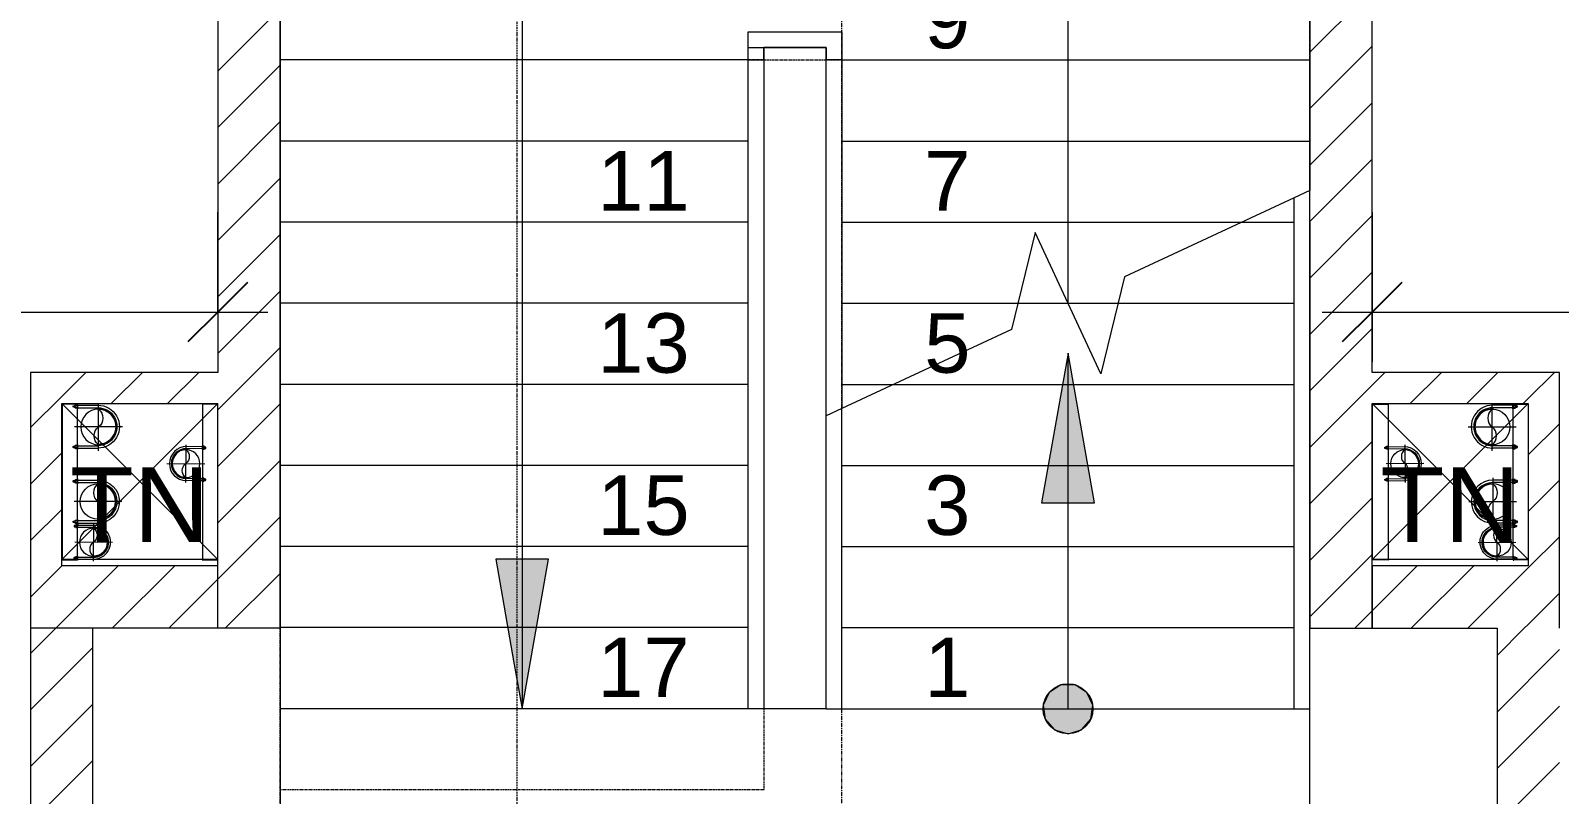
# Model space of a CAD drawing. Header units: millimetres. Extents: x 1591 to 239055, y -15958 to 83255.
# Drawn here: x 137732 to 142632, y 73984 to 76433 of the extents above; entities that cross this region are included whole.
import ezdxf

# ---------------------------------------------------------------- set-up
doc = ezdxf.new("R2010")
doc.units = ezdxf.units.MM
for name, pattern in [('Dash Dot 3_16_', [7.9375, 4.7625, -1.5875, 0, -1.5875]), ('Grid Line', [22.225, 12.7, -3.175, 3.175, -3.175]), ('IMPORT-CENTER _2_', [40.64, 25.4, -5.08, 5.08, -5.08]), ('Overhead', [3.96875, 2.38125, -1.5875])]:
    doc.linetypes.add(name, pattern=pattern)
for name, color, linetype, lineweight in [('0-1', 250, 'Continuous', 5), ('0-2', 7, 'Continuous', 9), ('A-ANNO-DIMS', 211, 'Continuous', 9), ('A-ANNO-DIMS-160', 211, 'Continuous', 9), ('A-FLOR-1', 7, 'Continuous', 9), ('A-FLOR-HRAL', 11, 'Continuous', 9), ('A-WALL-3', 113, 'Continuous', 18), ('A-WALL-PATT-2', 111, 'Continuous', 9), ('G-ANNO-SYMB-1', 111, 'Dash Dot 3_16_', 18), ('G-ANNO-TEXT-1', 7, 'Continuous', 9), ('G-IMPT', 8, 'Continuous', 9), ('G-IMPT-2', 8, 'IMPORT-CENTER _2_', 9), ('M-EQPM', 50, 'Continuous', 9), ('S-GRID-1', 1, 'Grid Line', 9), ('S-STRS', 31, 'Continuous', 9), ('S-STRS-ANNO', 31, 'Continuous', 9), ('S-STRS-MBND', 31, 'Overhead', 9), ('S-STRS-MBND-1', 31, 'Continuous', 9)]:
    doc.layers.add(name, color=color, linetype=linetype, lineweight=lineweight)
doc.styles.add('Arial_1', font='arial_0.ttf', dxfattribs={"height": 190.496})
doc.styles.add('Arial_11', font='arial_0.ttf', dxfattribs={"height": 240})
doc.styles.add('UTM Avo', font='UTM Avo.ttf', dxfattribs={"width": 0.9, "height": 400})
doc.dimstyles.new('1_Dim_chi_tiet_2_5_1', dxfattribs={"dimscale": 304.8, "dimtxt": 399.720379, "dimasz": 0.629921, "dimexe": 0.524934, "dimexo": 0.0625, "dimgap": 0.052493, "dimtad": 1, "dimdec": 0, "dimrnd": 5, "dimzin": 0, "dimdsep": 46, "dimtxsty": 'UTM Avo', "dimblk1": 'OBLIQUE', "dimblk2": 'OBLIQUE', "dimsah": 1, "dimcen": 0.09, "dimdle": 0.524934, "dimazin": 0, "dimtfac": 1, "dimtdec": 4, "dimtix": 1, "dimtmove": 0, "dimatfit": 3, "dimfxl": 1.049869, "dimfxlon": 1, "dimtvp": 1, "dimtolj": 1, "dimtzin": 0, "dimarcsym": 2})
pattern_1 = [(45, (95879.7, 0), (-90.50967, 90.50967), [])]

# ---------------------------------------------------------------- blocks, each defined once
blk = doc.blocks.new('NCV_TKTC_KET CAU_rvt-1-TKCS_MB TẦNG 6-8')
at = {"layer": 'A-FLOR-1'}
for p, q in [((46152.6, 74737.4), (46152.6, 75237.4)), ((42452.6, 74737.4), (41952.6, 74737.4)), ((46652.6, 74737.4), (46152.6, 74737.4)), ((44152.6, 74259), (42652.6, 74259)), ((42652.6, 74259), (42652.6, 73311.9)), ((44402.6, 74259), (44202.6, 74259)), ((45952.6, 73311.9), (45952.6, 74259))]:
    blk.add_line(p, q, dxfattribs=at)
blk = doc.blocks.new('Top Rail Type - Top Rail_Internal_-946822-TKCS_MB TẦNG 6-8')
at = {"layer": 'A-FLOR-HRAL'}
for p, q in [((44152.6, 76379.4), (44152.6, 76429.4)), ((44152.6, 76429.4), (44453, 76429.4)), ((44453, 76429.4), (44453, 76339)), ((44152.6, 76379.4), (44202.6, 76379.4)), ((44152.6, 76339), (44152.6, 76379.4)), ((44403, 76379.4), (44202.6, 76379.4)), ((44202.6, 76379.4), (44202.6, 76339)), ((44403, 76339), (44403, 76379.4)), ((44152.6, 76339), (44202.6, 76339)), ((44152.6, 74259), (44152.6, 76339)), ((44202.6, 76339), (44202.6, 74259)), ((44403, 75197.8), (44403, 76339)), ((44453, 76339), (44403, 76339)), ((44453, 76339), (44453, 75221.1)), ((44202.6, 74259), (44152.6, 74259))]:
    blk.add_line(p, q, dxfattribs=at)
blk = doc.blocks.new('Top Rail Type - Top Rail_Internal_-947424-TKCS_MB TẦNG 6-8')
at = {"layer": 'A-FLOR-HRAL'}
for p, q in [((45952.2, 75920.2), (45902.2, 75896.9)), ((45952.2, 74259), (45952.2, 75920.2)), ((45902.2, 74259), (45902.2, 75896.9)), ((45902.2, 74259), (45952.2, 74259))]:
    blk.add_line(p, q, dxfattribs=at)
blk = doc.blocks.new('Top Rail Type - Top Rail_Internal_-947440-TKCS_MB TẦNG 6-8')
at = {"layer": 'A-FLOR-HRAL'}
for p, q in [((44453, 75221.1), (44403, 75197.8)), ((44453, 74259), (44453, 75221.1)), ((44403, 74259), (44403, 75197.8)), ((44403, 74259), (44453, 74259))]:
    blk.add_line(p, q, dxfattribs=at)
blk = doc.blocks.new('TKTC_XREF_251221_MB TANG 2-7 - TKTC_XREF_260130_MB TANG 2-5_dwg_CUM U_DN100-4746796-TKCS_MB TẦNG 6-8')
at = {"layer": 'G-IMPT'}
blk.add_hatch(color=256, dxfattribs=at).paths.add_polyline_path([(0, 61), (0, 57), (14.8, 55.1), (28.5, 49.4), (40.3, 40.3), (49.4, 28.5), (55.1, 14.8), (57, 0), (55.1, -14.8), (49.4, -28.5), (40.3, -40.3), (28.5, -49.4), (14.8, -55.1), (0, -57), (0, -61), (15.8, -58.9), (30.5, -52.8), (43.1, -43.1), (52.8, -30.5), (58.9, -15.8), (61, 0), (58.9, 15.8), (52.8, 30.5), (43.1, 43.1), (30.5, 52.8), (15.8, 58.9)])
for p, q in [((-79.1, 66.6), (-79.1, 63.4)), ((-76.6, 66.6), (-76.6, 63.4)), ((-74.6, 66.6), (-74.6, 63.4)), ((-72.7, 69.3), (-72.7, 60.7)), ((-66.9, 67.9), (-71.7, 67.9)), ((-66.9, 62.1), (-71.7, 62.1)), ((-65, 69), (0, 69)), ((-79.1, -63.4), (-79.1, -66.6)), ((-76.6, -63.4), (-76.6, -66.6)), ((-74.6, -63.4), (-74.6, -66.6)), ((-72.7, -60.7), (-72.7, -69.3)), ((-66.9, -62.1), (-71.7, -62.1)), ((-66.9, -67.9), (-71.7, -67.9)), ((-65, -69), (0, -69))]:
    blk.add_line(p, q, dxfattribs=at)
at = {"layer": 'G-IMPT', "flags": 128}
for points in [[(-72.7, 67.6), (-78.1, 67.6), (-78.1, 62.4), (-72.7, 62.4)], [(-71.7, 59.2), (-66.9, 59.2), (-66.9, 70.8), (-71.7, 70.8)], [(-66.9, 70.8), (-66.9, 72.7), (-65, 72.7), (-65, 57.3), (-66.9, 57.3), (-66.9, 59.2)], [(-65, 61), (0, 61), (0, 57)], [(-72.7, -62.4), (-78.1, -62.4), (-78.1, -67.6), (-72.7, -67.6)], [(-71.7, -70.8), (-66.9, -70.8), (-66.9, -59.2), (-71.7, -59.2)], [(-66.9, -59.2), (-66.9, -57.3), (-65, -57.3), (-65, -72.7), (-66.9, -72.7), (-66.9, -70.8)], [(-65, -61), (0, -61), (0, -57)]]:
    blk.add_lwpolyline(points, dxfattribs=at)
at = {"layer": 'G-IMPT'}
for centre, radius, start, end in [((-78.1, 66.6), 0.96, 90, 180), ((-78.1, 63.4), 0.96, 180, 270), ((-71.1, 69.3), 1.56, 112.6199, 247.3801), ((-67.9, 65), 4.8, 143.1301, 216.8699), ((-71.1, 60.7), 1.56, 112.6199, 247.3801), ((0, 0), 69, 270, 90), ((0, 0), 61, 270, 90), ((0, 0), 57, 270, 90), ((-78.1, -63.4), 0.96, 90, 180), ((-78.1, -66.6), 0.96, 180, 270), ((-71.1, -60.7), 1.56, 112.6199, 247.3801), ((-67.9, -65), 4.8, 143.1301, 216.8699), ((-71.1, -69.3), 1.56, 112.6199, 247.3801)]:
    blk.add_arc(centre, radius, start, end, dxfattribs=at)
blk = doc.blocks.new('TKTC_XREF_251221_MB TANG 2-7 - TKTC_XREF_260130_MB TANG 2-5_dwg_$cc-4746806-TKCS_MB TẦNG 6-8')
at = {"layer": 'G-IMPT-2'}
for p, q in [((0, -0.673), (0, 0.673)), ((-0.673, 0), (0.673, 0))]:
    blk.add_line(p, q, dxfattribs=at)
at = {"layer": 'M-EQPM'}
blk.add_circle((0, 0), 0.5, dxfattribs=at)
for centre, radius, start, end in [((0, 0), 0.5, 90, 270), ((0.188, 0.25), 0.313, 126.8699, 233.1301), ((-0.188, -0.25), 0.313, 306.8699, 53.1301)]:
    blk.add_arc(centre, radius, start, end, dxfattribs=at)
blk = doc.blocks.new('TKTC_XREF_251221_MB TANG 2-7 - TKTC_XREF_260130_MB TANG 2-5_dwg_$cc-4746802-TKCS_MB TẦNG 6-8')
at = {"layer": 'G-IMPT-2'}
for p, q in [((0, -0.673), (0, 0.673)), ((-0.673, 0), (0.673, 0))]:
    blk.add_line(p, q, dxfattribs=at)
at = {"layer": 'M-EQPM'}
blk.add_circle((0, 0), 0.5, dxfattribs=at)
for centre, radius, start, end in [((0, 0), 0.5, 90, 270), ((0.188, 0.25), 0.313, 126.8699, 233.1301), ((-0.188, -0.25), 0.313, 306.8699, 53.1301)]:
    blk.add_arc(centre, radius, start, end, dxfattribs=at)
blk = doc.blocks.new('TKTC_XREF_251221_MB TANG 2-7 - TKTC_XREF_260130_MB TANG 2-5_dwg_CUM U_DN100-4746799-TKCS_MB TẦNG 6-8')
at = {"layer": 'G-IMPT'}
blk.add_hatch(color=256, dxfattribs=at).paths.add_polyline_path([(0, 61), (15.8, 58.9), (30.5, 52.8), (43.1, 43.1), (52.8, 30.5), (58.9, 15.8), (61, 0), (58.9, -15.8), (52.8, -30.5), (43.1, -43.1), (30.5, -52.8), (15.8, -58.9), (0, -61), (0, -57), (14.8, -55.1), (28.5, -49.4), (40.3, -40.3), (49.4, -28.5), (55.1, -14.8), (57, 0), (55.1, 14.8), (49.4, 28.5), (40.3, 40.3), (28.5, 49.4), (14.8, 55.1), (0, 57)])
for p, q in [((-79.1, 66.6), (-79.1, 63.4)), ((-76.6, 66.6), (-76.6, 63.4)), ((-74.6, 66.6), (-74.6, 63.4)), ((-72.7, 69.3), (-72.7, 60.7)), ((-66.9, 67.9), (-71.7, 67.9)), ((-66.9, 62.1), (-71.7, 62.1)), ((-65, 69), (0, 69)), ((-79.1, -63.4), (-79.1, -66.6)), ((-76.6, -63.4), (-76.6, -66.6)), ((-74.6, -63.4), (-74.6, -66.6)), ((-72.7, -60.7), (-72.7, -69.3)), ((-66.9, -62.1), (-71.7, -62.1)), ((-66.9, -67.9), (-71.7, -67.9)), ((-65, -69), (0, -69))]:
    blk.add_line(p, q, dxfattribs=at)
at = {"layer": 'G-IMPT', "flags": 128}
for points in [[(-72.7, 67.6), (-78.1, 67.6), (-78.1, 62.4), (-72.7, 62.4)], [(-71.7, 59.2), (-66.9, 59.2), (-66.9, 70.8), (-71.7, 70.8)], [(-66.9, 70.8), (-66.9, 72.7), (-65, 72.7), (-65, 57.3), (-66.9, 57.3), (-66.9, 59.2)], [(-65, 61), (0, 61), (0, 57)], [(-72.7, -62.4), (-78.1, -62.4), (-78.1, -67.6), (-72.7, -67.6)], [(-71.7, -70.8), (-66.9, -70.8), (-66.9, -59.2), (-71.7, -59.2)], [(-66.9, -59.2), (-66.9, -57.3), (-65, -57.3), (-65, -72.7), (-66.9, -72.7), (-66.9, -70.8)], [(-65, -61), (0, -61), (0, -57)]]:
    blk.add_lwpolyline(points, dxfattribs=at)
at = {"layer": 'G-IMPT'}
for centre, radius, start, end in [((-78.1, 66.6), 0.96, 90, 180), ((-78.1, 63.4), 0.96, 180, 270), ((-71.1, 69.3), 1.56, 112.6199, 247.3801), ((-67.9, 65), 4.8, 143.1301, 216.8699), ((-71.1, 60.7), 1.56, 112.6199, 247.3801), ((0, 0), 69, 270, 90), ((0, 0), 61, 270, 90), ((0, 0), 57, 270, 90), ((-78.1, -63.4), 0.96, 90, 180), ((-78.1, -66.6), 0.96, 180, 270), ((-71.1, -60.7), 1.56, 112.6199, 247.3801), ((-67.9, -65), 4.8, 143.1301, 216.8699), ((-71.1, -69.3), 1.56, 112.6199, 247.3801)]:
    blk.add_arc(centre, radius, start, end, dxfattribs=at)
blk = doc.blocks.new('TKTC_XREF_251221_MB TANG 2-7 - TKTC_XREF_260130_MB TANG 2-5_dwg_$cc-V127-TKCS_MB TẦNG 6-8')
at = {"layer": 'G-IMPT-2'}
for p, q in [((0, -0.673), (0, 0.66)), ((-0.673, 0), (0.673, 0))]:
    blk.add_line(p, q, dxfattribs=at)
at = {"layer": 'M-EQPM'}
blk.add_circle((0, 0), 0.5, dxfattribs=at)
for centre, radius, start, end in [((0, 0), 0.5, 90, 270), ((0.188, 0.25), 0.313, 126.8699, 233.1301), ((-0.188, -0.25), 0.313, 306.8699, 53.1301)]:
    blk.add_arc(centre, radius, start, end, dxfattribs=at)
blk = doc.blocks.new('TKTC_XREF_251221_MB TANG 2-7 - TKTC_XREF_260130_MB TANG 2-5_dwg_$cc-4746801-TKCS_MB TẦNG 6-8')
at = {"layer": 'G-IMPT-2'}
for p, q in [((0, -0.673), (0, 0.673)), ((-0.673, 0), (0.673, 0))]:
    blk.add_line(p, q, dxfattribs=at)
at = {"layer": 'M-EQPM'}
blk.add_circle((0, 0), 0.5, dxfattribs=at)
for centre, radius, start, end in [((0, 0), 0.5, 90, 270), ((0.188, 0.25), 0.313, 126.8699, 233.1301), ((-0.188, -0.25), 0.313, 306.8699, 53.1301)]:
    blk.add_arc(centre, radius, start, end, dxfattribs=at)
blk = doc.blocks.new('TKTC_XREF_251221_MB TANG 2-7 - TKTC_XREF_260130_MB TANG 2-5_dwg_$cc-4746798-TKCS_MB TẦNG 6-8')
at = {"layer": 'G-IMPT-2'}
for p, q in [((0, -0.673), (0, 0.673)), ((-0.673, 0), (0.673, 0))]:
    blk.add_line(p, q, dxfattribs=at)
at = {"layer": 'M-EQPM'}
blk.add_circle((0, 0), 0.5, dxfattribs=at)
for centre, radius, start, end in [((0, 0), 0.5, 90, 270), ((0.188, 0.25), 0.313, 126.8699, 233.1301), ((-0.188, -0.25), 0.313, 306.8699, 53.1301)]:
    blk.add_arc(centre, radius, start, end, dxfattribs=at)
blk = doc.blocks.new('TKTC_XREF_251221_MB TANG 2-7 - TKTC_XREF_260130_MB TANG 2-5_dwg_$cc-4746800-TKCS_MB TẦNG 6-8')
at = {"layer": 'G-IMPT-2'}
for p, q in [((0, -0.673), (0, 0.673)), ((-0.673, 0), (0.673, 0))]:
    blk.add_line(p, q, dxfattribs=at)
at = {"layer": 'M-EQPM'}
blk.add_circle((0, 0), 0.5, dxfattribs=at)
for centre, radius, start, end in [((0, 0), 0.5, 90, 270), ((0.188, 0.25), 0.313, 126.8699, 233.1301), ((-0.188, -0.25), 0.313, 306.8699, 53.1301)]:
    blk.add_arc(centre, radius, start, end, dxfattribs=at)
blk = doc.blocks.new('TKTC_XREF_251221_MB TANG 2-7 - TKTC_XREF_260130_MB TANG 2-5_dwg_$cc-4746795-TKCS_MB TẦNG 6-8')
at = {"layer": 'G-IMPT-2'}
for p, q in [((0, -0.673), (0, 0.66)), ((-0.673, 0), (0.673, 0))]:
    blk.add_line(p, q, dxfattribs=at)
at = {"layer": 'M-EQPM'}
blk.add_circle((0, 0), 0.5, dxfattribs=at)
for centre, radius, start, end in [((0, 0), 0.5, 90, 270), ((0.188, 0.25), 0.313, 126.8699, 233.1301), ((-0.188, -0.25), 0.313, 306.8699, 53.1301)]:
    blk.add_arc(centre, radius, start, end, dxfattribs=at)
blk = doc.blocks.new('TKTC_XREF_251221_MB TANG 2-7 - TKTC_XREF_260130_MB TANG 2-5_dwg_$cc-4746797-TKCS_MB TẦNG 6-8')
at = {"layer": 'G-IMPT-2'}
for p, q in [((0, -0.673), (0, 0.673)), ((-0.673, 0), (0.673, 0))]:
    blk.add_line(p, q, dxfattribs=at)
at = {"layer": 'M-EQPM'}
blk.add_circle((0, 0), 0.5, dxfattribs=at)
for centre, radius, start, end in [((0, 0), 0.5, 90, 270), ((0.188, 0.25), 0.313, 126.8699, 233.1301), ((-0.188, -0.25), 0.313, 306.8699, 53.1301)]:
    blk.add_arc(centre, radius, start, end, dxfattribs=at)
blk = doc.blocks.new('TKTC_XREF_251221_MB TANG 2-7 - TKTC_XREF_251221_MB TANG 2-7-2039446-TKCS_MB TẦNG 6-8')
at = {"layer": 'M-EQPM'}
for p, q in [((8350.9, 57998.8), (8301.1, 57998.5)), ((8301.1, 57998.5), (8301.1, 57498.6)), ((8350.9, 57499), (8350.9, 57998.8)), ((8800, 57998.8), (8751, 57998.5)), ((8751, 57998.5), (8751, 57498.6)), ((12501.3, 57499), (12501.3, 57998.8)), ((12501.3, 57998.8), (12551.1, 57998.5)), ((12551.1, 57998.5), (12551.1, 57498.6)), ((12951.3, 57499), (12951.3, 57998.8)), ((12951.3, 57998.8), (13000, 57998.5)), ((8301.1, 57498.6), (8350.9, 57499)), ((8751, 57498.6), (8800, 57499)), ((12551.1, 57498.6), (12501.3, 57499)), ((13000, 57498.6), (12951.3, 57499))]:
    blk.add_line(p, q, dxfattribs=at)
at = {"extrusion": (0, 0, -1)}
for name, p, xscale, yscale, zscale, rotation in [('TKTC_XREF_251221_MB TANG 2-7 - TKTC_XREF_260130_MB TANG 2-5_dwg_CUM U_DN100-4746799-TKCS_MB TẦNG 6-8', (-8415.9, 57926.3), 0.9975000000000005, 0.9975000000000005, -0.9975000000000005, 180.000991338195), ('TKTC_XREF_251221_MB TANG 2-7 - TKTC_XREF_260130_MB TANG 2-5_dwg_$cc-4746795-TKCS_MB TẦNG 6-8', (-8417.7, 57925.4), 113.7150000000092, 113.7150000000092, -113.7150000000092, 359.9990086636432), ('TKTC_XREF_251221_MB TANG 2-7 - TKTC_XREF_260130_MB TANG 2-5_dwg_$cc-4746800-TKCS_MB TẦNG 6-8', (-8697.4, 57808), 90.00000000005119, 90.00000000005119, -90.0000000000512, 180.3740267799373), ('TKTC_XREF_251221_MB TANG 2-7 - TKTC_XREF_260130_MB TANG 2-5_dwg_CUM U_DN100-4746799-TKCS_MB TẦNG 6-8', (-12602.8, 57808), 0.7894736842105242, 0.7894736842105242, -0.7894736842105242, 179.6259732184666), ('TKTC_XREF_251221_MB TANG 2-7 - TKTC_XREF_260130_MB TANG 2-5_dwg_CUM U_DN100-4746799-TKCS_MB TẦNG 6-8', (-8415.8, 57686.2), 0.9974999999999965, 0.9974999999999965, -0.9974999999999965, 180.0009913385626), ('TKTC_XREF_251221_MB TANG 2-7 - TKTC_XREF_260130_MB TANG 2-5_dwg_$cc-4746806-TKCS_MB TẦNG 6-8', (-12886.3, 57686.2), 113.7150000000092, 113.7150000000092, -113.7150000000092, 179.9990086636432), ('TKTC_XREF_251221_MB TANG 2-7 - TKTC_XREF_260130_MB TANG 2-5_dwg_$cc-4746797-TKCS_MB TẦNG 6-8', (-8401.9, 57556), 90.00000000005119, 90.00000000005119, -90.0000000000512, 0.3740267799372842), ('TKTC_XREF_251221_MB TANG 2-7 - TKTC_XREF_260130_MB TANG 2-5_dwg_CUM U_DN100-4746799-TKCS_MB TẦNG 6-8', (-12900.2, 57556), 0.7894736842105242, 0.7894736842105242, -0.7894736842105242, 359.6259732184666)]:
    blk.add_blockref(name, p, dxfattribs=dict(at, xscale=xscale, yscale=yscale, zscale=zscale, rotation=rotation))
for name, p, xscale, yscale, zscale, rotation in [('TKTC_XREF_251221_MB TANG 2-7 - TKTC_XREF_260130_MB TANG 2-5_dwg_$cc-V127-TKCS_MB TẦNG 6-8', (12884.4, 57925.4), 113.7150000000092, 113.7150000000092, 113.7150000000092, 359.9990086636432), ('TKTC_XREF_251221_MB TANG 2-7 - TKTC_XREF_260130_MB TANG 2-5_dwg_CUM U_DN100-4746796-TKCS_MB TẦNG 6-8', (12886.2, 57926.3), 0.9975000000000005, 0.9975000000000005, 0.9975000000000005, 180.000991338195), ('TKTC_XREF_251221_MB TANG 2-7 - TKTC_XREF_260130_MB TANG 2-5_dwg_$cc-4746802-TKCS_MB TẦNG 6-8', (12604.8, 57808), 90.00000000005119, 90.00000000005119, 90.00000000005119, 180.3740267799373), ('TKTC_XREF_251221_MB TANG 2-7 - TKTC_XREF_260130_MB TANG 2-5_dwg_CUM U_DN100-4746796-TKCS_MB TẦNG 6-8', (8699.3, 57808), 0.7894736842105242, 0.7894736842105242, 0.7894736842105242, 179.6259732184666), ('TKTC_XREF_251221_MB TANG 2-7 - TKTC_XREF_260130_MB TANG 2-5_dwg_$cc-4746798-TKCS_MB TẦNG 6-8', (8415.8, 57686.2), 113.7150000000092, 113.7150000000092, 113.7150000000092, 179.9990086636432), ('TKTC_XREF_251221_MB TANG 2-7 - TKTC_XREF_260130_MB TANG 2-5_dwg_CUM U_DN100-4746796-TKCS_MB TẦNG 6-8', (12886.3, 57686.2), 0.9974999999999965, 0.9974999999999965, 0.9974999999999965, 180.0009913385626), ('TKTC_XREF_251221_MB TANG 2-7 - TKTC_XREF_260130_MB TANG 2-5_dwg_CUM U_DN100-4746796-TKCS_MB TẦNG 6-8', (8401.9, 57556), 0.7894736842105242, 0.7894736842105242, 0.7894736842105242, 359.6259732184666), ('TKTC_XREF_251221_MB TANG 2-7 - TKTC_XREF_260130_MB TANG 2-5_dwg_$cc-4746801-TKCS_MB TẦNG 6-8', (12900.2, 57556), 90.00000000005119, 90.00000000005119, 90.00000000005119, 0.3740267799372842)]:
    blk.add_blockref(name, p, dxfattribs=dict(xscale=xscale, yscale=yscale, zscale=zscale, rotation=rotation))
blk = doc.blocks.new('DIMBLOCK323-TKCS_MB TẦNG 6-8')
at = {"layer": 'A-ANNO-DIMS-160'}
for p, q in [((129732.3, 75850.8), (129732.3, 75370.8)), ((129732.3, 75530.8), (129732.3, 75850.8)), ((138332.3, 75850.8), (138332.3, 75370.8)), ((138332.3, 75530.8), (138332.3, 75850.8)), ((129572.3, 75530.8), (138492.3, 75530.8))]:
    blk.add_line(p, q, dxfattribs=at)
at = {"layer": 'A-ANNO-DIMS-160', "lineweight": 25}
for p, q in [((129732.3, 75530.8), (129828.3, 75626.8)), ((138332.3, 75530.8), (138428.3, 75626.8)), ((129732.3, 75530.8), (129636.3, 75434.8)), ((138332.3, 75530.8), (138236.3, 75434.8))]:
    blk.add_line(p, q, dxfattribs=at)
at = {"layer": 'A-ANNO-DIMS-160', "color": 0, "insert": (133484.5, 76050.4), "char_height": 400, "width": 1314.636, "attachment_point": 1, "line_spacing_factor": 1.110334, "style": 'UTM Avo'}
blk.add_mtext('8600', dxfattribs=at)
blk = doc.blocks.new('_Oblique')
at = {"color": 0, "linetype": 'ByBlock', "lineweight": -2}
blk.add_line((-0.5, -0.5), (0.5, 0.5), dxfattribs=at)
blk = doc.blocks.new('DIMBLOCK324-TKCS_MB TẦNG 6-8')
at = {"layer": 'A-ANNO-DIMS-160'}
for p, q in [((142032.3, 75850.8), (142032.3, 75370.8)), ((142032.3, 75530.8), (142032.3, 75850.8)), ((150632.3, 75850.8), (150632.3, 75370.8)), ((150632.3, 75530.8), (150632.3, 75850.8)), ((141872.3, 75530.8), (150792.3, 75530.8))]:
    blk.add_line(p, q, dxfattribs=at)
at = {"layer": 'A-ANNO-DIMS-160', "lineweight": 25}
for p, q in [((142032.3, 75530.8), (142128.3, 75626.8)), ((150632.3, 75530.8), (150728.3, 75626.8)), ((142032.3, 75530.8), (141936.3, 75434.8)), ((150632.3, 75530.8), (150536.3, 75434.8))]:
    blk.add_line(p, q, dxfattribs=at)
at = {"layer": 'A-ANNO-DIMS-160', "color": 0, "insert": (145784.5, 76050.4), "char_height": 400, "width": 1314.636, "attachment_point": 1, "line_spacing_factor": 1.110334, "style": 'UTM Avo'}
blk.add_mtext('8600', dxfattribs=at)

msp = doc.modelspace()

# ---------------------------------------------------------------- hatches: boundary and pattern name
at = {"layer": 'A-WALL-PATT-2'}
h = msp.add_hatch(dxfattribs=at)
h.set_pattern_fill('FP_1', color=256, style=0, pattern_type=2)
h.set_pattern_definition(pattern_1)
h.paths.add_polyline_path([(138532.3, 74516.9), (138532.3, 77936.9), (138332.3, 77936.9), (138332.3, 74516.9)])
h = msp.add_hatch(dxfattribs=at)
h.set_pattern_fill('FP_1', color=256, style=0, pattern_type=2)
h.set_pattern_definition(pattern_1)
h.paths.add_polyline_path([(141832.3, 74516.9), (142032.3, 74516.9), (142032.3, 77936.9), (141832.3, 77936.9), (141832.3, 74941.6)])
h = msp.add_hatch(dxfattribs=at)
h.set_pattern_fill('FP_1', color=256, style=0, pattern_type=2)
h.set_pattern_definition(pattern_1)
h.paths.add_polyline_path([(137732.3, 74516.9), (137832.3, 74516.9), (137832.3, 75337.4), (137732.3, 75337.4), (137732.3, 74941.6)])
h = msp.add_hatch(dxfattribs=at)
h.set_pattern_fill('FP_1', color=256, style=0, pattern_type=2)
h.set_pattern_definition(pattern_1)
h.paths.add_polyline_path([(137832.3, 75237.4), (138332.3, 75237.4), (138332.3, 75337.4), (137832.3, 75337.4)])
h = msp.add_hatch(dxfattribs=at)
h.set_pattern_fill('FP_1', color=256, style=0, pattern_type=2)
h.set_pattern_definition(pattern_1)
h.paths.add_polyline_path([(142532.3, 75237.4), (142532.3, 75337.4), (142032.3, 75337.4), (142032.3, 75237.4), (142321.4, 75237.4)])
h = msp.add_hatch(dxfattribs=at)
h.set_pattern_fill('FP_1', color=256, style=0, pattern_type=2)
h.set_pattern_definition(pattern_1)
h.paths.add_polyline_path([(142532.3, 74516.9), (142632.3, 74516.9), (142632.3, 75337.4), (142532.3, 75337.4), (142532.3, 74677.1)])
h = msp.add_hatch(dxfattribs=at)
h.set_pattern_fill('FP_1', color=256, style=0, pattern_type=2)
h.set_pattern_definition(pattern_1)
h.paths.add_polyline_path([(138332.3, 74516.9), (138332.3, 74716.9), (137832.3, 74716.9), (137832.3, 74516.9), (138291.3, 74516.9)])
h = msp.add_hatch(dxfattribs=at)
h.set_pattern_fill('FP_1', color=256, style=0, pattern_type=2)
h.set_pattern_definition(pattern_1)
h.paths.add_polyline_path([(142032.3, 74516.9), (142532.3, 74516.9), (142532.3, 74716.9), (142032.3, 74716.9)])
h = msp.add_hatch(dxfattribs=at)
h.set_pattern_fill('FP_1', color=256, style=0, pattern_type=2)
h.set_pattern_definition(pattern_1)
h.paths.add_polyline_path([(137932.3, 70036.9), (137932.3, 70185.3), (137732.3, 70185.3), (137732.3, 70036.9)])
h.paths.add_polyline_path([(137732.3, 71275.3), (137932.3, 71275.3), (137932.3, 71511.9), (137732.3, 71511.9)])
h.paths.add_polyline_path([(137779.9, 71711.9), (137932.3, 71711.9), (137932.3, 74516.9), (137732.3, 74516.9), (137732.3, 71711.9)])
h = msp.add_hatch(dxfattribs=at)
h.set_pattern_fill('FP_1', color=256, style=0, pattern_type=2)
h.set_pattern_definition(pattern_1)
h.paths.add_polyline_path([(142632.3, 70036.9), (142632.3, 70195.3), (142432.3, 70195.3), (142432.3, 70036.9)])
h.paths.add_polyline_path([(142432.3, 71285.3), (142632.3, 71285.3), (142632.3, 71511.9), (142432.3, 71511.9)])
h.paths.add_polyline_path([(142585.5, 71711.9), (142632.3, 71711.9), (142632.3, 74516.9), (142432.3, 74516.9), (142432.3, 71711.9), (142553, 71711.9)])
at = {"layer": 'S-STRS-ANNO'}
for points in [[(141141.9, 74919), (141057.3, 75399), (140972.6, 74919)], [(139307.7, 74259), (139392.3, 74739), (139223, 74739), (139280.6, 74412.5)], [(141057.3, 74179), (141100.5, 74191.7), (141130, 74225.8), (141136.4, 74270.4), (141117.7, 74311.4), (141079.8, 74335.7), (141034.7, 74335.7), (140996.8, 74311.4), (140978.1, 74270.4), (140984.5, 74225.8), (141014, 74191.7)]]:
    msp.add_hatch(color=256, dxfattribs=at).paths.add_polyline_path(points)
h = msp.add_hatch(color=256, dxfattribs=at)
edge = h.paths.add_edge_path()
edge.add_arc((141057.3, 74259), 80, 0, 360)

# ---------------------------------------------------------------- linework, layer by layer
at = {"layer": '0-2'}
for p, q in [((137832.3, 75237.4), (138332.3, 74737.4)), ((138332.3, 75237.4), (137832.3, 74737.4)), ((142032.3, 75237.4), (142532.3, 74737.4)), ((142532.3, 75237.4), (142032.3, 74737.4)), ((142032.3, 74737.4), (142032.3, 75237.4)), ((138332.3, 74737.4), (137832.3, 74737.4)), ((142532.3, 74737.4), (142032.3, 74737.4))]:
    msp.add_line(p, q, dxfattribs=at)
at = {"layer": 'A-WALL-3'}
for p, q in [((138332.3, 77936.9), (138332.3, 75337.4)), ((138532.3, 74516.9), (138532.3, 77936.9)), ((141832.3, 77936.9), (141832.3, 75920.4)), ((142032.3, 75337.4), (142032.3, 77936.9)), ((141832.3, 75819), (141832.3, 74516.9)), ((138332.3, 75337.4), (137732.3, 75337.4)), ((137732.3, 75337.4), (137732.3, 71711.9)), ((142632.3, 75337.4), (142032.3, 75337.4)), ((142632.3, 74516.9), (142632.3, 75337.4)), ((137832.3, 74716.9), (137832.3, 75237.4)), ((137832.3, 75237.4), (138332.3, 75237.4)), ((138332.3, 74516.9), (138332.3, 75237.4)), ((142032.3, 74516.9), (142032.3, 75237.4)), ((142032.3, 75237.4), (142532.3, 75237.4)), ((142532.3, 75237.4), (142532.3, 74716.9)), ((138332.3, 74716.9), (137832.3, 74716.9)), ((142532.3, 74716.9), (142032.3, 74716.9)), ((142032.3, 74716.9), (142032.3, 74516.9)), ((138532.3, 74516.9), (137732.3, 74516.9)), ((137932.3, 73311.8), (137932.3, 74516.9)), ((141832.3, 74516.9), (142032.3, 74516.9)), ((142032.3, 74516.9), (142432.3, 74516.9)), ((142432.3, 74516.9), (142432.3, 73311.9))]:
    msp.add_line(p, q, dxfattribs=at)
at = {"layer": 'G-ANNO-SYMB-1'}
msp.add_line((139291, 82873.6), (139291, 13592.5), dxfattribs=at)
at = {"layer": 'S-GRID-1'}
for p, q in [((138532.3, 19149.4), (138532.3, 77012.5)), ((140332.3, 19149.4), (140332.3, 77012.5)), ((141832.3, 19149.4), (141832.3, 77012.5))]:
    msp.add_line(p, q, dxfattribs=at)
at = {"layer": 'S-STRS'}
for p, q in [((138532.7, 78033.3), (138532.7, 76339)), ((140082.7, 76379), (140282.3, 76379)), ((140082.7, 76339), (140082.7, 76379)), ((140282.3, 76379), (140282.3, 76339)), ((140032.3, 76339), (138532.7, 76339)), ((138532.7, 76339), (138532.7, 76079)), ((140082.7, 76339), (140082.7, 76079)), ((140282.3, 76079), (140282.3, 76339)), ((140332.7, 76339), (141832.3, 76339)), ((138532.7, 76079), (138532.7, 75819)), ((140032.3, 76079), (138532.7, 76079)), ((140082.7, 76079), (140082.7, 75819)), ((140282.3, 75819), (140282.3, 76079)), ((140332.7, 76079), (141832.3, 76079)), ((141832.3, 75819), (141832.3, 75920.4)), ((138532.7, 75819), (138532.7, 75559)), ((140032.3, 75819), (138532.7, 75819)), ((140082.7, 75819), (140082.7, 75559)), ((140282.3, 75559), (140282.3, 75819)), ((140332.7, 75819), (141614.8, 75819)), ((141614.8, 75819), (141781.9, 75819)), ((138532.7, 75559), (138532.7, 75299)), ((140032.3, 75559), (138532.7, 75559)), ((140082.7, 75559), (140082.7, 75299)), ((140282.3, 75299), (140282.3, 75559)), ((140332.7, 75559), (140896.5, 75559)), ((140896.5, 75559), (141057.3, 75559)), ((141057.3, 75559), (141218, 75559)), ((141218, 75559), (141781.9, 75559)), ((138532.7, 75299), (138532.7, 75039)), ((140032.3, 75299), (138532.7, 75299)), ((140082.7, 75299), (140082.7, 75039)), ((140282.3, 75197.6), (140282.3, 75299)), ((140332.7, 75299), (140499.7, 75299)), ((140499.7, 75299), (141781.9, 75299)), ((140282.3, 75039), (140282.3, 75197.6)), ((138532.7, 75039), (138532.7, 74779)), ((140032.3, 75039), (138532.7, 75039)), ((140082.7, 75039), (140082.7, 74779)), ((140282.3, 74779), (140282.3, 75039)), ((140332.7, 75039), (141781.9, 75039)), ((138532.7, 74779), (138532.7, 74519)), ((140032.3, 74779), (138532.7, 74779)), ((140082.7, 74779), (140082.7, 74519)), ((140282.3, 74519), (140282.3, 74779)), ((140332.7, 74779), (141781.9, 74779)), ((138532.7, 74519), (138532.7, 74259)), ((140032.3, 74519), (138532.7, 74519)), ((140082.7, 74519), (140082.7, 74259)), ((140282.3, 74259), (140282.3, 74519)), ((140332.7, 74519), (141781.9, 74519)), ((141832.3, 74259), (141832.3, 74516.9)), ((140032.3, 74259), (138532.7, 74259)), ((140332.7, 74259), (141781.9, 74259))]:
    msp.add_line(p, q, dxfattribs=at)
at = {"layer": 'S-STRS-ANNO'}
for p, q in [((139307.7, 77208), (139307.7, 76339)), ((141057.3, 76339), (141057.3, 77208)), ((139307.7, 76339), (139307.7, 76079)), ((141057.3, 76079), (141057.3, 76339)), ((139307.7, 76079), (139307.7, 75819)), ((141057.3, 75819), (141057.3, 76079)), ((139307.7, 75819), (139307.7, 75559)), ((141057.3, 75559), (141057.3, 75819)), ((139307.7, 75559), (139307.7, 75299)), ((141057.3, 75399), (140972.6, 74919)), ((141057.3, 75299), (141057.3, 75399)), ((141141.9, 74919), (141057.3, 75399)), ((139307.7, 75299), (139307.7, 75039)), ((141057.3, 75039), (141057.3, 75299)), ((139307.7, 75039), (139307.7, 74779)), ((141057.3, 74779), (141057.3, 75039)), ((140972.6, 74919), (141141.9, 74919)), ((139307.7, 74779), (139307.7, 74519)), ((141057.3, 74519), (141057.3, 74779)), ((139392.3, 74739), (139223, 74739)), ((139223, 74739), (139280.6, 74412.5)), ((139307.7, 74259), (139392.3, 74739)), ((139307.7, 74519), (139307.7, 74259)), ((141057.3, 74259), (141057.3, 74519)), ((139280.6, 74412.5), (139307.7, 74259)), ((141034.7, 74335.7), (140996.8, 74311.4)), ((141079.8, 74335.7), (141034.7, 74335.7)), ((141117.7, 74311.4), (141079.8, 74335.7)), ((140996.8, 74311.4), (140978.1, 74270.4)), ((141136.4, 74270.4), (141117.7, 74311.4)), ((140978.1, 74270.4), (140984.5, 74225.8)), ((141130, 74225.8), (141136.4, 74270.4)), ((140984.5, 74225.8), (141014, 74191.7)), ((141014, 74191.7), (141057.3, 74179)), ((141057.3, 74179), (141100.5, 74191.7)), ((141100.5, 74191.7), (141130, 74225.8))]:
    msp.add_line(p, q, dxfattribs=at)
msp.add_circle((141057.3, 74259), 80, dxfattribs=at)
at = {"layer": 'S-STRS-MBND'}
for p, q in [((138532.7, 78034.9), (138532.7, 76339)), ((141832.3, 76339), (141832.3, 78034.9)), ((140082.7, 76339), (138532.7, 76339)), ((138532.7, 76339), (138532.7, 73999)), ((140082.7, 76339), (140282.3, 76339)), ((140082.7, 76339), (140082.7, 73999)), ((140282.3, 76339), (141832.3, 76339)), ((140282.3, 75197.6), (140282.3, 76339)), ((141832.3, 75920.4), (141832.3, 76339)), ((140082.7, 73999), (138532.7, 73999))]:
    msp.add_line(p, q, dxfattribs=at)
at = {"layer": 'S-STRS-MBND-1'}
for p, q in [((141781.9, 75896.9), (141238.5, 75643.5)), ((140951.6, 75785.6), (140876, 75474.5)), ((141162.9, 75332.4), (140951.6, 75785.6)), ((141238.5, 75643.5), (141162.9, 75332.4)), ((140876, 75474.5), (140332.7, 75221.1))]:
    msp.add_line(p, q, dxfattribs=at)

# ---------------------------------------------------------------- block references
at = {"layer": '0-1'}
msp.add_blockref('NCV_TKTC_KET CAU_rvt-1-TKCS_MB TẦNG 6-8', (95879.7, 0), dxfattribs=at)
at = {"layer": 'A-FLOR-HRAL'}
for name in ['Top Rail Type - Top Rail_Internal_-946822-TKCS_MB TẦNG 6-8', 'Top Rail Type - Top Rail_Internal_-947424-TKCS_MB TẦNG 6-8', 'Top Rail Type - Top Rail_Internal_-947440-TKCS_MB TẦNG 6-8']:
    msp.add_blockref(name, (95879.7, 0), dxfattribs=at)
at = {"layer": 'M-EQPM'}
msp.add_blockref('TKTC_XREF_251221_MB TANG 2-7 - TKTC_XREF_251221_MB TANG 2-7-2039446-TKCS_MB TẦNG 6-8', (129532.3, 17236.9), dxfattribs=at)

# ---------------------------------------------------------------- texts
at = {"layer": 'G-ANNO-TEXT-1', "char_height": 240, "width": 603.2, "attachment_point": 5, "line_spacing_factor": 0.936439, "style": 'Arial_11'}
for insert in [(138082, 74913.4), (138082, 74913.4), (142282, 74913.4), (142282, 74913.4)]:
    msp.add_mtext('\\pt79.9992,160.0008,240,319.9992,400.0008,480,559.9992,640.0008,720,799.9992,880.0008,960,1039.9992,1120.0008,1200,1279.9992,1360.0008,1440,1519.9992,1600.0008,1680,1759.9992,1840.0008,1920,1999.9992,2080.0008,2160,2239.9992,2320.0008,2400,2479.9992,2560.0008;TN', dxfattribs=dict(at, insert=insert))
at = {"layer": 'S-STRS-ANNO', "char_height": 190.5, "attachment_point": 1, "line_spacing_factor": 0.941778, "style": 'Arial_1'}
for s, insert, width in [('9', (140596.5, 76566.8), 175.817), ('11', (139548.6, 76046.8), 351.634), ('7', (140596.5, 76046.8), 175.817), ('13', (139548.6, 75526.8), 351.634), ('5', (140596.5, 75526.8), 175.817), ('15', (139548.6, 75006.8), 351.634), ('3', (140596.5, 75006.8), 175.817), ('17', (139548.6, 74486.8), 351.634), ('1', (140596.5, 74486.8), 175.817)]:
    msp.add_mtext(s, dxfattribs=dict(at, insert=insert, width=width))

# ---------------------------------------------------------------- dimensions: what is measured, and where the dimension line sits
at = {"layer": 'A-ANNO-DIMS'}
for base, p1, p2, picture, middle in [((138332.3, 75530.8), (129732.3, 75850.8), (138332.3, 75850.8), 'DIMBLOCK323-TKCS_MB TẦNG 6-8', (134032.3, 75753.8)), ((150632.3, 75530.8), (142032.3, 75850.8), (150632.3, 75850.8), 'DIMBLOCK324-TKCS_MB TẦNG 6-8', (146332.3, 75753.8))]:
    dim = msp.add_linear_dim(base=base, p1=p1, p2=p2, dimstyle='1_Dim_chi_tiet_2_5_1', override={"dimpost": '<>', "dimfxl": 8600}, dxfattribs=at)
    dim.commit()
    dim.dimension.update_dxf_attribs({"geometry": picture, "text_midpoint": middle})

doc.saveas('drawing.dxf')
